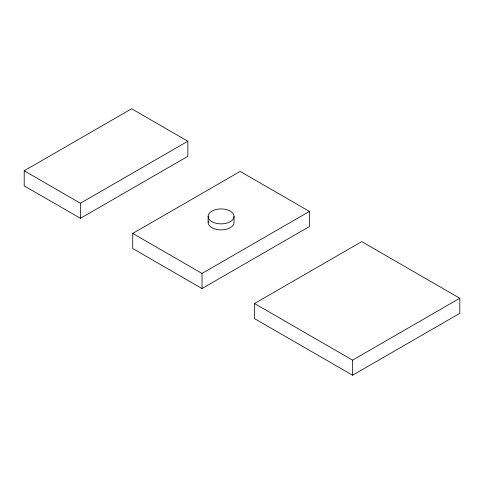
<?xml version="1.0" encoding="UTF-8"?>
<svg xmlns="http://www.w3.org/2000/svg" width="484" height="484" viewBox="0 0 484 484"><rect width="100%" height="100%" fill="white"/><g stroke="black" fill="none" stroke-linecap="round" stroke-linejoin="round"><path stroke-width="0.73" d="M24.2 170.779L131.618 108.761L187.84 141.225L187.84 156.32L80.423 218.338L24.2 185.874L24.2 170.779L80.423 203.238L187.84 141.225M132.725 233.433L240.137 171.415L309.439 211.429L309.439 226.524L202.022 288.543L132.725 248.528L132.725 233.433L202.022 273.442L309.439 211.429M254.517 303.522L361.736 241.619L459.8 298.241L459.8 313.336L352.582 375.239L254.517 318.623L254.517 303.522L352.582 360.138L459.8 298.241M352.582 360.138L352.582 375.239M234.026 216.39A12.947 7.472 0 0 1 214.606 222.864A12.947 7.472 0 0 1 214.606 209.917A12.947 7.472 0 0 1 234.026 216.39L234.026 222.428A12.947 7.472 0 0 1 219.948 229.876A12.947 7.472 0 0 1 208.332 221.127M208.138 216.39L208.138 222.428M202.022 273.442L202.022 288.543M80.423 203.238L80.423 218.338"/></g></svg>
